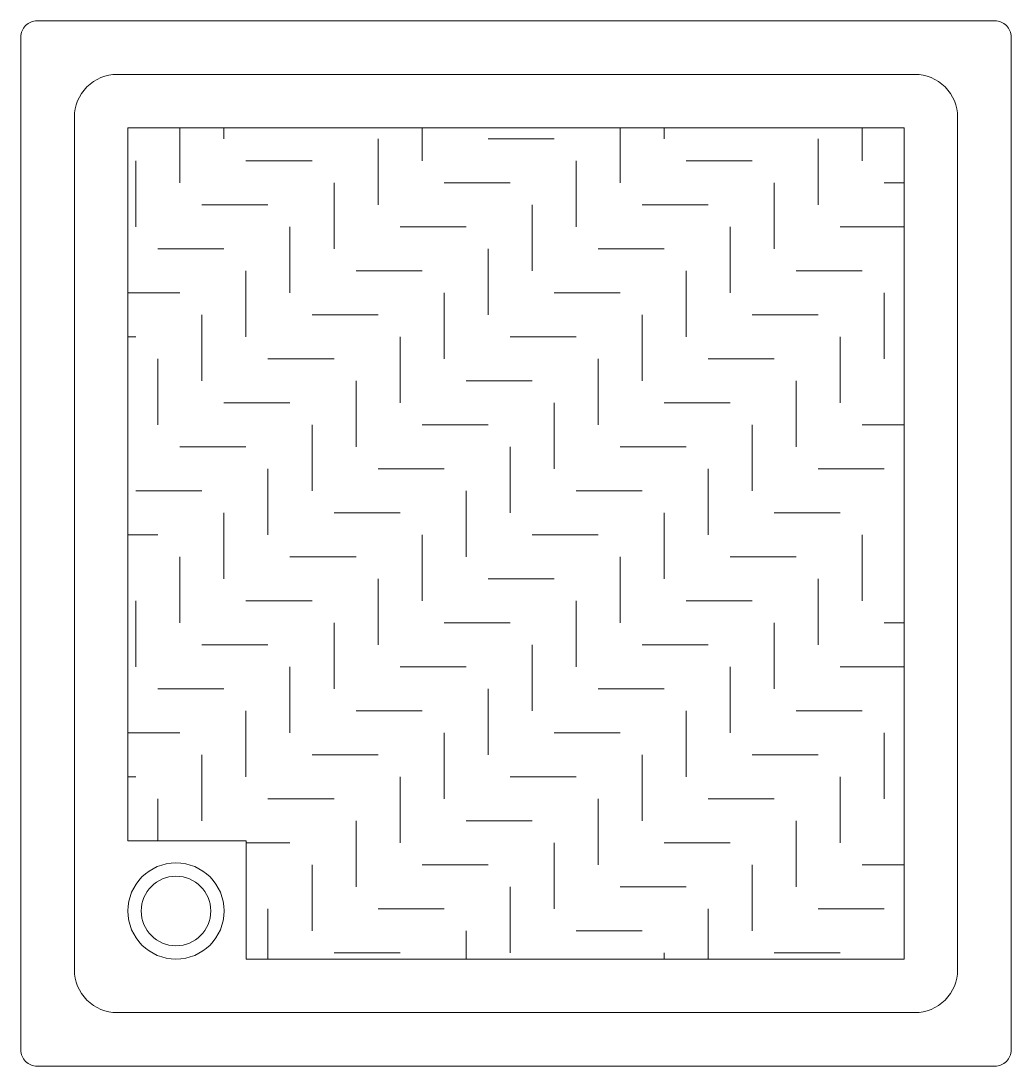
# Model space of a CAD drawing. Header units: millimetres. Extents: x 64.975 to 65.875, y 160.807 to 161.757.
import ezdxf

# ---------------------------------------------------------------- set-up
doc = ezdxf.new("R2010")
doc.units = ezdxf.units.MM
doc.layers.add('ARREDI', color=7, linetype='Continuous', lineweight=9)

# ---------------------------------------------------------------- blocks, each defined once
blk = doc.blocks.new('*U10')
at = {"layer": 'ARREDI'}
h = blk.add_hatch(dxfattribs=at)
h.set_pattern_fill('TEXTURE DOCCIA', color=256, pattern_type=2)
h.set_pattern_definition([(0, (0.2, 0.05), (0.04, 0.04), [0.06, -0.34]), (0, (0.38, 0.03), (0.04, 0.04), [0.06, -0.34]), (90, (0.36, 0.05), (0.04, 0.04), [0.06, -0.34]), (90, (0.22, 0.11), (0.04, 0.04), [0.06, -0.34])])
h.paths.add_polyline_path([(0.80278, 0.85278), (0.09722, 0.85278), (0.09722, 0.20472), (0.20472, 0.20472), (0.20472, 0.09722), (0.80278, 0.09722)])
at = {"layer": 'ARREDI', "linetype": 'Continuous'}
for points in [[(0.9, 0.01458), (0.9, 0.93542, 0.414214), (0.88542, 0.95), (0.01458, 0.95, 0.414214), (0, 0.93542), (0, 0.01458, 0.414214), (0.01458, 0), (0.88542, 0, 0.414214)], [(0.85139, 0.8625, 0.414214), (0.8125, 0.90139), (0.0875, 0.90139, 0.414214), (0.04861, 0.8625), (0.04861, 0.0875, 0.414214), (0.0875, 0.04861), (0.8125, 0.04861, 0.414214), (0.85139, 0.0875)]]:
    blk.add_lwpolyline(points, format="xyb", close=True, dxfattribs=at)
blk.add_lwpolyline([(0.09722, 0.20472), (0.20472, 0.20472), (0.20472, 0.09722), (0.80278, 0.09722), (0.80278, 0.85278), (0.09722, 0.85278)], close=True, dxfattribs=at)
for radius in [0.04375, 0.0316]:
    blk.add_circle((0.14097, 0.14097), radius, dxfattribs=at)

msp = doc.modelspace()

# ---------------------------------------------------------------- block references
at = {"layer": 'ARREDI'}
msp.add_blockref('*U10', (64.97545, 160.8072), dxfattribs=at)

doc.saveas('drawing.dxf')
